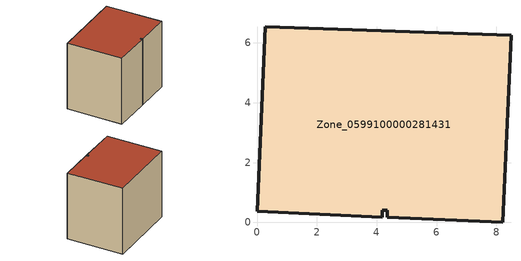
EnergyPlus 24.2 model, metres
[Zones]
Zone_0599100000281431
 floor ground (C_G): 0,0.37 0.27,6.55 8.49,6.25 8.21,0 4.36,0.17 4.36,0.41 4.19,0.41 4.18,0.18 z0.96
 wall outside (C_F): 0.27,6.55 0,0.37 4.18,0.18 4.19,0.41 4.36,0.41 4.36,0.17 8.21,0 8.49,6.25 0.27,6.55 z0.96:8.53
 roof outside (C_R): 4.36,0.41 4.36,0.17 8.21,0 8.49,6.25 0.27,6.55 0,0.37 4.18,0.18 4.19,0.41 z8.53
[BUILDING]
Pand.0599100000281431: North Axis=0; Terrain=City; Loads Convergence Tolerance Value=0.04; Temperature Convergence Tolerance Value=0.4; Solar Distribution=FullExterior; Maximum Number of Warmup Days=25; Minimum Number of Warmup Days=1
[Site:Location]
Rotterdam.The.Hague.AP_ZH_NLD Design_Conditions: Latitude=51.96; Longitude=4.45; Time Zone=1; Elevation=-4.5
[SITE:GROUNDTEMPERATURE:BUILDINGSURFACE]
18, 18, 18, 18, 18, 18, 18, 18, 18, 18, 18, 18
[MATERIAL] Thermal Absorptance=0.9; Solar Absorptance=0.7; Visible Absorptance=0.7
Name | Roughness | Thickness | Conductivity | Density | Specific Heat
G.TC.1965-1974 | MediumSmooth | 0.15 | 0.882353 | 540 | 1210
F.TC.1965-1974 | Rough | 0.3 | 0.697674 | 1920 | 840
R.TC.1965-1974 | MediumRough | 0.2 | 0.232558 | 1500 | 1000
[CONSTRUCTION]
C_G: G.TC.1965-1974
C_F: F.TC.1965-1974
C_R: R.TC.1965-1974
[ZONE]
Zone_0599100000281431: Type=1; Multiplier=1; Ceiling Height=Autocalculate; Volume=Autocalculate; Floor Area=autocalculate; Part of Total Floor Area=Yes
[ZONEINFILTRATION:DESIGNFLOWRATE]
Infil_Zone_0599100000281431: Zone or ZoneList or Space or SpaceList=Zone_0599100000281431; Schedule=AlwaysOn; Design Flow Rate Calculation Method=Flow/Area; Flow Rate per Floor Area=0.003; Constant Term Coefficient=1; Temperature Term Coefficient=0; Velocity Term Coefficient=0; Velocity Squared Term Coefficient=0
[HVACTEMPLATE:ZONE:IDEALLOADSAIRSYSTEM]
Zone_0599100000281431: Maximum Heating Supply Air Temperature=50; Minimum Cooling Supply Air Temperature=13; Maximum Heating Supply Air Humidity Ratio=0.0156; Minimum Cooling Supply Air Humidity Ratio=0.0077; Heating Limit=NoLimit; Cooling Limit=NoLimit; Dehumidification Control Type=ConstantSensibleHeatRatio; Cooling Sensible Heat Ratio=0.7; Dehumidification Setpoint=60; Humidification Control Type=None; Humidification Setpoint=30; Outdoor Air Method=None; Outdoor Air Flow Rate per Person=0.00944; Outdoor Air Flow Rate per Zone Floor Area=0; Outdoor Air Flow Rate per Zone=0; Demand Controlled Ventilation Type=None; Outdoor Air Economizer Type=NoEconomizer; Heat Recovery Type=None; Sensible Heat Recovery Effectiveness=0.7; Latent Heat Recovery Effectiveness=0.65
[ZONECONTROL:THERMOSTAT]
ThermostatControl_Zone_0599100000281431: Zone or ZoneList=Zone_0599100000281431; Control Type Schedule=DualSetpointControlType; Control 1=Thermostat_Zone_0599100000281431; Temperature Difference Between Cutout And Setpoint=0
[THERMOSTATSETPOINT:DUALSETPOINT]
Thermostat_Zone_0599100000281431: Heating Setpoint Temperature Schedule=HeatingSetpoint_Zone_0599100000281431; Cooling Setpoint Temperature Schedule=CoolingSetpoint_Zone_0599100000281431
[SCHEDULE:COMPACT]
HeatingSetpoint_Zone_0599100000281431: Through: 12/31, For: AllDays, Until: 24:00, 21
CoolingSetpoint_Zone_0599100000281431: Through: 12/31, For: AllDays, Until: 24:00, 24
DualSetpointControlType: Through: 12/31, For: AllDays, Until: 24:00, 4
AlwaysOn: Through: 12/31, For: AllDays, Until: 24:00, 1
